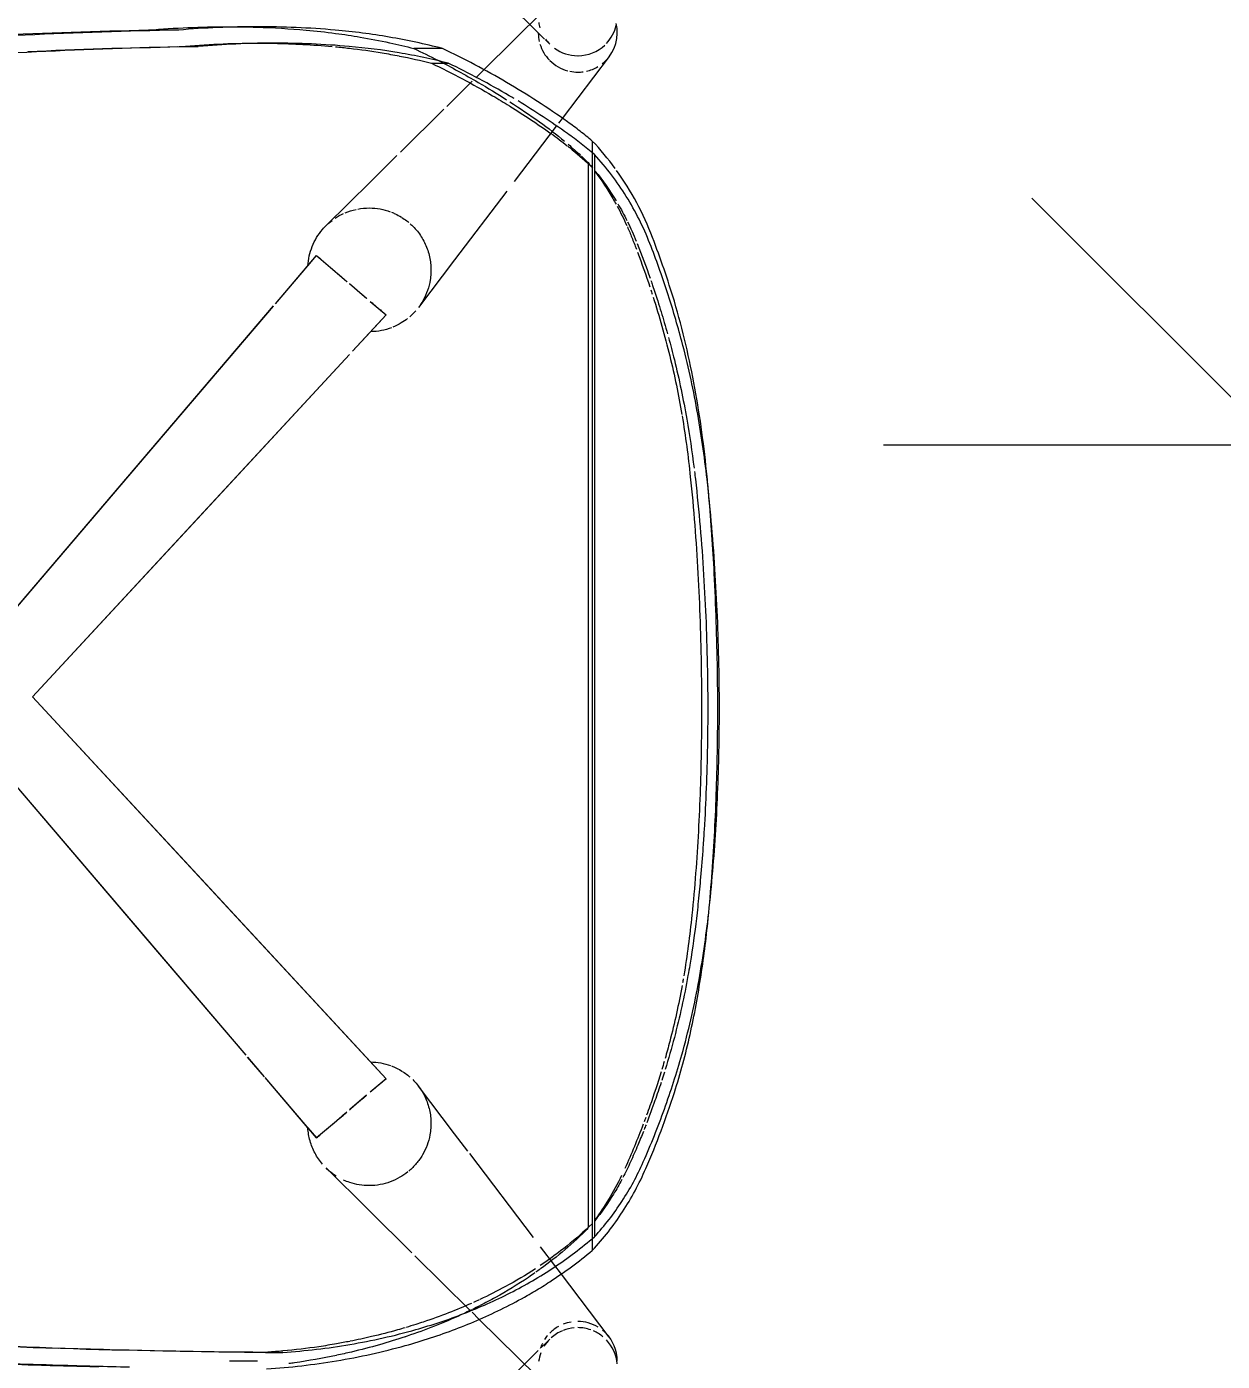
# Model space of a CAD drawing. Header units: millimetres. Extents: x 81566 to 292854, y -8553 to 29000.
# Drawn here: x 106081 to 106443.8, y 18670 to 19075 of the extents above; entities that cross this region are included whole.
import ezdxf

# ---------------------------------------------------------------- set-up
doc = ezdxf.new("R2010")
doc.units = ezdxf.units.MM
doc.layers.add('A-ANNO-DIMS', color=7, linetype='Continuous', lineweight=9)
doc.layers.add('A-ANNO-DIMS-100', color=7, linetype='Continuous', lineweight=9)
doc.layers.add('I-FURN-1', color=9, linetype='Continuous', lineweight=9, true_color=0x808080)
doc.styles.add('ISOCPEUR', font='isocpeur.ttf', dxfattribs={"width": 0.9, "height": 250})
doc.dimstyles.new('ISO-2_5_0_9К_БОЛЬШОЙ', dxfattribs={"dimscale": 304.8, "dimtxt": 248.995294, "dimasz": 0.492126, "dimexe": 0.393701, "dimexo": 0.984252, "dimgap": 0, "dimtad": 1, "dimdec": 0, "dimrnd": 10, "dimzin": 0, "dimdsep": 46, "dimtxsty": 'ISOCPEUR', "dimblk1": 'OBLIQUE', "dimblk2": 'OBLIQUE', "dimsah": 1, "dimcen": 0.09, "dimdle": 0.393701, "dimazin": 0, "dimtfac": 1, "dimtdec": 4, "dimtix": 1, "dimtmove": 0, "dimatfit": 3, "dimfxl": 1, "dimtvp": 1, "dimtolj": 1, "dimtzin": 0, "dimarcsym": 2})

# ---------------------------------------------------------------- blocks, each defined once
blk = doc.blocks.new('Chair_IconsOfDenmark_NamNam_WoodChair - 1_187-V130-План расстановки мебели и оборудования 2 этажа в осях 23-33')
at = {"layer": 'I-FURN-1'}
for p, q in [((4.87, -168.17), (24.55, -148.24)), ((3.26, -169.79), (4.57, -168.47))]:
    blk.add_line(p, q, dxfattribs=at)
for start, end in [(125.681, 135.3477), (99.0915, 107.175), (143.8709, 180), (180.6138, 223.1749), (226.6003, 256.8127)]:
    blk.add_arc((11.8, -178.23), 12, start, end, dxfattribs=at)
blk = doc.blocks.new('Chair_IconsOfDenmark_NamNam_WoodChair - 1_187-V131-План расстановки мебели и оборудования 2 этажа в осях 23-33')
at = {"layer": 'I-FURN-1'}
for p, q in [((104.6, -77.58), (197.64, 1.78)), ((140.17, -47.23), (197.64, 1.78)), ((229.1, 1.78), (331.96, -85.96)), ((213.37, -12.78), (97.48, -120.08)), ((317.23, -108.95), (213.37, -12.78)), ((104.61, -77.57), (140.17, -47.23)), ((415.68, -57.14), (415.68, -48.01)), ((410.69, -57.74), (410.69, -63.09)), ((98.01, -83.19), (104, -78.08)), ((98.02, -83.18), (104.02, -78.07)), ((14.43, -83.49), (14.43, -88.75)), ((79.49, -98.99), (97.83, -83.35)), ((82.6, -96.34), (97.84, -83.34)), ((411.72, -86.33), (411.72, -81.07)), ((332.63, -86.53), (344.14, -96.34)), ((332.64, -86.53), (347.24, -98.99)), ((82.6, -96.34), (79.49, -98.99)), ((344.14, -96.34), (347.24, -98.99)), ((84.6, -104.98), (79.49, -98.99)), ((347.24, -98.99), (339.38, -108.2)), ((57.68, -114.71), (70.38, -101.85)), ((87.35, -108.2), (84.72, -105.12)), ((356.35, -101.85), (369.75, -115.42)), ((92.44, -114.16), (88.08, -109.06)), ((338.75, -108.94), (335.48, -112.77)), ((329.25, -120.08), (318.21, -109.85)), ((324.16, -115.36), (318.21, -109.85)), ((335.45, -112.81), (334.29, -114.16)), ((44.66, -127.88), (57.68, -114.71)), ((97.48, -120.08), (93.38, -115.27)), ((97.48, -120.08), (102.58, -115.36)), ((333.35, -115.27), (329.25, -120.08)), ((369.75, -115.42), (377.59, -123.35)), ((96.97, -119.48), (97.23, -119.79)), ((97.23, -119.79), (97.48, -120.08)), ((329.76, -119.48), (329.25, -120.08)), ((378.63, -124.4), (391.67, -137.6)), ((27.16, -145.6), (43.76, -128.8)), ((410.11, -137.17), (410.11, -128.47)), ((80.77, -140.87), (95.23, -129.88)), ((345.97, -140.87), (331.5, -129.88)), ((405.64, -133.81), (405.64, -138.92)), ((75.48, -144.89), (80.77, -140.87)), ((366.85, -156.75), (345.97, -140.87)), ((392.53, -138.48), (400.15, -146.18)), ((49.25, -164.83), (74.76, -145.44)), ((7.19, -165.82), (24.55, -148.24)), ((24.55, -148.24), (26.59, -146.18)), ((401.2, -147.25), (403.53, -149.6)), ((403.53, -149.6), (421.5, -167.8)), ((386.52, -171.7), (369.69, -158.91)), ((40.78, -171.26), (46.5, -166.92)), ((19.06, -187.78), (38.53, -172.98)), ((38.53, -172.98), (40.78, -171.26)), ((388.88, -173.5), (387.43, -172.39)), ((407.67, -187.78), (388.88, -173.5)), ((375.46, -181.38), (52.33, -181.38)), ((49.02, -182.64), (45.37, -182.64)), ((378.43, -182.64), (49.02, -182.64)), ((377.89, -183.3), (49.5, -183.3)), ((373.69, -182.64), (53.45, -182.64)), ((382.02, -182.64), (378.43, -182.64))]:
    blk.add_line(p, q, dxfattribs=at)
at = {"layer": 'I-FURN-1', "flags": 128}
for points in [[(229.1, 1.78), (286.56, -47.23), (331.95, -85.95)], [(213.37, -12.78), (158.02, -64.03), (102.58, -115.36)], [(317.23, -108.95), (268.71, -64.03), (213.37, -12.78)], [(329.25, -120.08), (326.7, -117.72), (324.16, -115.36)]]:
    blk.add_lwpolyline(points, dxfattribs=at)
at = {"layer": 'I-FURN-1'}
for centre, start, end in [((11.8, -178.23), 63.6197, 71.5639), ((11.8, -178.23), 50.1832, 56.9239), ((11.8, -178.23), 29.3668, 45), ((414.93, -178.23), 135, 165.2052), ((414.93, -178.23), 106.847, 134.3064), ((414.93, -178.23), 91.4001, 103.1629), ((11.8, -178.23), 9.5114, 21.6841), ((414.93, -178.23), 168.1903, 180), ((11.8, -178.23), 329.0818, 0), ((414.93, -178.23), 180, 187.9321), ((414.93, -178.23), 192.635, 210.5819), ((11.8, -178.23), 315, 321.5101), ((414.93, -178.23), 218.3184, 225), ((11.8, -178.23), 270, 315), ((414.93, -178.23), 225, 283.1873)]:
    blk.add_arc(centre, 12, start, end, dxfattribs=at)
for points, knots in [([(10.02, -32.89), (10.18, -25.76), (10.92, 2.47), (12.14, 30.63), (13.31, 51.62)], [0.3309134, 0.3309134, 0.3309134, 0.3309134, 0.5, 1, 1, 1, 1]), ([(13.31, 41.87), (12.14, 21.01), (10.92, -7), (10.17, -35.08), (10.02, -42.19)], [0, 0, 0, 0, 0.5, 0.6695095, 0.6695095, 0.6695095, 0.6695095]), ([(9.43, -83.83), (9.88, -90.96), (11.51, -105.09), (15.72, -124.26), (20.42, -138.7), (24.46, -148.56), (27.85, -155.85), (30.78, -161.37), (32.57, -164.44), (33.02, -165.21)], [0, 0, 0, 0, 0.2, 0.4, 0.55, 0.625, 0.7, 0.775, 0.8, 0.8, 0.8, 0.8]), ([(14.43, -88.75), (14.88, -95.59), (16.48, -109.14), (20.59, -127.52), (25.18, -141.35), (29.13, -150.8), (32.43, -157.77), (36.1, -164.55), (41.52, -173.21), (46.16, -179.36), (49.5, -183.3)], [0, 0, 0, 0, 0.2, 0.4, 0.55, 0.625, 0.7, 0.775, 0.85, 1, 1, 1, 1]), ([(17.02, -105.05), (16.71, -103.27), (15.83, -97.87), (15.18, -92.44), (14.85, -88.78)], [0.8000649, 0.8000649, 0.8000649, 0.8000649, 0.85, 0.9512447, 0.9512447, 0.9512447, 0.9512447]), ([(13.52, -104.99), (12.64, -100.79), (11.78, -95.99), (11.09, -91.16), (11.01, -90.59)], [0.7399248, 0.7399248, 0.7399248, 0.7399248, 0.85, 0.8649555, 0.8649555, 0.8649555, 0.8649555]), ([(344.14, -96.34), (346.18, -96.47), (350.13, -97.35), (354.82, -100.17), (357.14, -102.63), (357.95, -103.7)], [-1, -1, -1, -1, -0.7857143, -0.5714286, -0.4285714, -0.4285714, -0.4285714, -0.4285714]), ([(347.24, -98.99), (346.93, -99.35), (346.46, -99.9), (345.81, -100.66), (345.47, -101.07), (345.16, -101.43), (344.89, -101.74), (344.68, -101.99), (344.47, -102.24), (344.18, -102.57), (343.81, -103.01), (343.39, -103.5), (343.05, -103.89), (342.87, -104.1), (342.77, -104.23), (342.71, -104.29), (342.68, -104.33)], [0, 0, 0, 0, 0.1428571, 0.1785714, 0.2142857, 0.25, 0.2678571, 0.2857143, 0.3035714, 0.3214286, 0.3571429, 0.3928571, 0.4107143, 0.4196429, 0.4241071, 0.4285714, 0.4285714, 0.4285714, 0.4285714]), ([(19.15, -125.83), (18.29, -123.26), (16.62, -117.88), (14.83, -110.94), (13.86, -106.6), (13.55, -105.11)], [0.555518, 0.555518, 0.555518, 0.555518, 0.625, 0.7, 0.7389255, 0.7389255, 0.7389255, 0.7389255]), ([(67.92, -104.94), (68.19, -104.52), (68.94, -103.43), (69.81, -102.43), (70.38, -101.85)], [-0.6249365, -0.6249365, -0.6249365, -0.6249365, -0.5714286, -0.4849828, -0.4849828, -0.4849828, -0.4849828]), ([(82.05, -101.98), (82.12, -102.06), (82.26, -102.23), (82.54, -102.56), (82.84, -102.91), (83.17, -103.29), (83.43, -103.6), (83.67, -103.88), (83.85, -104.09), (83.95, -104.21), (84.01, -104.28), (84.03, -104.31)], [-0.7142857, -0.7142857, -0.7142857, -0.7142857, -0.6964286, -0.6785714, -0.6428571, -0.625, -0.6071429, -0.5892857, -0.5803571, -0.5758929, -0.5714286, -0.5714286, -0.5714286, -0.5714286]), ([(84.61, -104.98), (84.64, -105.03), (84.8, -105.21), (85.09, -105.55), (85.61, -106.16), (86.32, -106.99), (86.97, -107.76), (87.33, -108.17)], [-0.5414624, -0.5414624, -0.5414624, -0.5414624, -0.5357143, -0.5178571, -0.5, -0.4642857, -0.4285714, -0.4285714, -0.4285714, -0.4285714]), ([(342.4, -104.66), (342.38, -104.68), (342.24, -104.84), (341.98, -105.15), (341.6, -105.59), (341.07, -106.22), (340.33, -107.08), (339.68, -107.85), (339.32, -108.27)], [0.443466, 0.443466, 0.443466, 0.443466, 0.4464286, 0.4642857, 0.4821429, 0.5, 0.5357143, 0.5714286, 0.5714286, 0.5714286, 0.5714286]), ([(414.69, -104.76), (414.36, -107.27), (413.54, -112.73), (412.49, -118.16), (411.85, -121.09)], [0.2714247, 0.2714247, 0.2714247, 0.2714247, 0.5, 0.7715863, 0.7715863, 0.7715863, 0.7715863]), ([(21.89, -125.84), (21.67, -125.09), (20.69, -121.73), (19.26, -116.17), (18.22, -111.33), (17.79, -109.14)], [0.603344, 0.603344, 0.603344, 0.603344, 0.625, 0.7, 0.7617276, 0.7617276, 0.7617276, 0.7617276]), ([(65.03, -114.98), (65.02, -112.93), (65.45, -110.27), (66.44, -107.77), (66.72, -107.16)], [-1, -1, -1, -1, -0.7857143, -0.7142857, -0.7142857, -0.7142857, -0.7142857]), ([(88.01, -108.97), (88.18, -109.17), (88.57, -109.63), (89.22, -110.39), (89.93, -111.22), (90.63, -112.05), (91.31, -112.84), (91.83, -113.45), (92.21, -113.89), (92.38, -114.09), (92.46, -114.19)], [-0.4074944, -0.4074944, -0.4074944, -0.4074944, -0.3928571, -0.375, -0.3571429, -0.3392857, -0.3214286, -0.3035714, -0.2946429, -0.2857143, -0.2857143, -0.2857143, -0.2857143]), ([(410.18, -108.96), (409.8, -112.27), (409.09, -117.31), (408.17, -122.32), (407.83, -124.04)], [0.172759, 0.172759, 0.172759, 0.172759, 0.5, 0.6727908, 0.6727908, 0.6727908, 0.6727908]), ([(335.37, -112.91), (335.15, -113.16), (334.84, -113.52), (334.47, -113.96), (334.3, -114.16), (334.22, -114.25)], [0.67857143, 0.67857143, 0.67857143, 0.67857143, 0.69642857, 0.70535714, 0.71428571, 0.71428571, 0.71428571, 0.71428571]), ([(69.17, -126.64), (68.58, -125.9), (67.43, -124.21), (66.08, -121.36), (65.25, -118.29), (65.04, -116.11), (65.03, -114.98)], [-0.2155491, -0.2155491, -0.2155491, -0.2155491, -0.1666667, -0.1111111, -0.0555556, 0, 0, 0, 0]), ([(93.59, -115.52), (93.76, -115.71), (94.13, -116.15), (94.48, -116.56), (94.68, -116.8), (94.7, -116.81)], [-0.23819134, -0.23819134, -0.23819134, -0.23819134, -0.21428571, -0.17857143, -0.17596416, -0.17596416, -0.17596416, -0.17596416]), ([(95.22, -117.42), (95.27, -117.48), (95.36, -117.59), (95.54, -117.8), (95.84, -118.15), (96.23, -118.61), (96.64, -119.09), (96.87, -119.36), (96.97, -119.48)], [-0.1428571, -0.1428571, -0.1428571, -0.1428571, -0.1339286, -0.125, -0.1071429, -0.0714286, -0.0357143, 0, 0, 0, 0]), ([(331.51, -117.42), (331.47, -117.48), (331.37, -117.59), (331.2, -117.8), (330.9, -118.15), (330.51, -118.6), (330.1, -119.08), (329.86, -119.36), (329.76, -119.48)], [0.8571429, 0.8571429, 0.8571429, 0.8571429, 0.8660714, 0.875, 0.8928571, 0.9285714, 0.9642857, 1, 1, 1, 1]), ([(333.14, -115.51), (332.97, -115.72), (332.58, -116.17), (332.25, -116.56), (332.07, -116.78)], [0.75997526, 0.75997526, 0.75997526, 0.75997526, 0.78571429, 0.82142857, 0.82142857, 0.82142857, 0.82142857]), ([(99.58, -125.19), (99.25, -125.69), (98.75, -126.4), (98.21, -127.05), (98.03, -127.25)], [-0.82195604, -0.82195604, -0.82195604, -0.82195604, -0.79166667, -0.77777778, -0.77777778, -0.77777778, -0.77777778]), ([(101.36, -121.71), (101.16, -122.21), (100.67, -123.33), (100.06, -124.43), (99.68, -125.03)], [-0.88888889, -0.88888889, -0.88888889, -0.88888889, -0.86111111, -0.8252385, -0.8252385, -0.8252385, -0.8252385]), ([(328.15, -126.59), (327.66, -125.97), (326.69, -124.54), (325.91, -123), (325.55, -122.15)], [-0.20736053, -0.20736053, -0.20736053, -0.20736053, -0.16666667, -0.11923029, -0.11923029, -0.11923029, -0.11923029]), ([(358.86, -124.8), (358.54, -125.33), (358.03, -126.06), (357.49, -126.74), (357.32, -126.94)], [-0.82294679, -0.82294679, -0.82294679, -0.82294679, -0.79166667, -0.77777778, -0.77777778, -0.77777778, -0.77777778]), ([(360.42, -121.71), (360.27, -122.09), (359.83, -123.1), (359.3, -124.09), (358.92, -124.7)], [-0.88202044, -0.88202044, -0.88202044, -0.88202044, -0.86111111, -0.82498418, -0.82498418, -0.82498418, -0.82498418]), ([(26.68, -144.65), (26.38, -144.03), (24.85, -140.76), (22.29, -134.75), (20.23, -129.06), (19.25, -126.12), (19.19, -125.95)], [0.3824636, 0.3824636, 0.3824636, 0.3824636, 0.4, 0.475, 0.55, 0.5544349, 0.5544349, 0.5544349, 0.5544349]), ([(29.3, -145.97), (28.28, -143.69), (26.26, -138.88), (24.24, -133.2), (23.15, -129.87), (22.91, -129.12)], [0.4058231, 0.4058231, 0.4058231, 0.4058231, 0.475, 0.55, 0.5716925, 0.5716925, 0.5716925, 0.5716925]), ([(97.21, -128.14), (96.74, -128.61), (95.72, -129.53), (94.05, -130.75), (91.75, -132.06), (88.48, -133.27), (85.18, -133.73), (82.42, -133.67), (80.02, -133.36), (77.26, -132.58), (74.31, -131.2), (71.66, -129.31), (70.11, -127.78), (69.42, -126.95)], [-0.7569444, -0.7569444, -0.7569444, -0.7569444, -0.7222222, -0.6875, -0.6527778, -0.5833333, -0.5138889, -0.4791667, -0.4444444, -0.3888889, -0.3333333, -0.2777778, -0.2222222, -0.2222222, -0.2222222, -0.2222222]), ([(356.92, -127.4), (356.78, -127.55), (356.19, -128.19), (355.05, -129.26), (353.41, -130.51), (351.13, -131.87), (347.89, -133.16), (344.6, -133.7), (341.84, -133.7), (339.44, -133.45), (336.66, -132.73), (334.67, -131.86), (333.73, -131.33)], [-0.7671385, -0.7671385, -0.7671385, -0.7671385, -0.7569444, -0.7222222, -0.6875, -0.6527778, -0.5833333, -0.5138889, -0.4791667, -0.4444444, -0.3888889, -0.3333333, -0.3333333, -0.3333333, -0.3333333]), ([(405.64, -133.81), (402.61, -140.15), (398.39, -148.1), (393.74, -155.79), (392.7, -157.47)], [0, 0, 0, 0, 0.5, 0.6407452, 0.6407452, 0.6407452, 0.6407452]), ([(406.53, -135.76), (404.4, -139.91), (400.54, -146.95), (396.36, -153.79), (394.55, -156.61)], [0.183317, 0.183317, 0.183317, 0.183317, 0.5, 0.7277046, 0.7277046, 0.7277046, 0.7277046]), ([(394.88, -158.94), (395.17, -158.45), (399.04, -151.94), (402.61, -145.25), (405.64, -138.92)], [0.4589025, 0.4589025, 0.4589025, 0.4589025, 0.5, 1, 1, 1, 1]), ([(38.52, -165.19), (38.07, -164.55), (35.42, -160.69), (32.08, -155.19), (29.42, -150.19), (28.63, -148.63)], [0.1799439, 0.1799439, 0.1799439, 0.1799439, 0.2, 0.3, 0.3446744, 0.3446744, 0.3446744, 0.3446744]), ([(39.82, -165.41), (37.89, -162.45), (34.61, -156.92), (31.71, -151.17), (30.49, -148.56)], [0.2023471, 0.2023471, 0.2023471, 0.2023471, 0.3, 0.379627, 0.379627, 0.379627, 0.379627]), ([(33.02, -165.21), (33.94, -166.73), (37.7, -172.75), (41.93, -178.49), (45.37, -182.64)], [0.8, 0.8, 0.8, 0.8, 0.85, 1, 1, 1, 1]), ([(380.44, -175.22), (380.09, -175.67), (378.03, -178.21), (375.86, -180.67), (373.99, -182.64)], [0.3953288, 0.3953288, 0.3953288, 0.3953288, 0.5, 1, 1, 1, 1]), ([(66.88, -191.62), (65.38, -190.81), (61.04, -188.32), (56.94, -185.43), (54.34, -183.36)], [0.2689381, 0.2689381, 0.2689381, 0.2689381, 0.5, 0.9485536, 0.9485536, 0.9485536, 0.9485536]), ([(372.57, -183.61), (370, -185.52), (366.78, -187.64), (363.42, -189.54), (362.82, -189.87)], [0.1375209, 0.1375209, 0.1375209, 0.1375209, 0.5, 0.5776444, 0.5776444, 0.5776444, 0.5776444]), ([(96.33, -203.51), (94.49, -202.91), (90.38, -201.52), (86.32, -200.03), (84.09, -199.17)], [0.3547182, 0.3547182, 0.3547182, 0.3547182, 0.5, 0.6793937, 0.6793937, 0.6793937, 0.6793937]), ([(99.54, -203.52), (96.07, -202.46), (91.67, -201.02), (87.32, -199.45), (86.38, -199.11)], [0.2338208, 0.2338208, 0.2338208, 0.2338208, 0.5, 0.5734893, 0.5734893, 0.5734893, 0.5734893]), ([(131.96, -212.22), (130.9, -212.04), (123.51, -210.76), (116.2, -209.17), (109.98, -207.53)], [0.4157076, 0.4157076, 0.4157076, 0.4157076, 0.5, 1, 1, 1, 1]), ([(315.64, -207.53), (309.67, -209), (298.76, -211.27), (287.72, -212.9), (282.74, -213.51)], [0, 0, 0, 0, 0.5, 0.9077977, 0.9077977, 0.9077977, 0.9077977]), ([(147.84, -217.97), (156.06, -218.76), (172.8, -219.95), (189.64, -220.48), (198.2, -220.61)], [0.0144057, 0.0144057, 0.0144057, 0.0144057, 0.5, 1, 1, 1, 1]), ([(221.42, -220.61), (231.25, -220.46), (248.85, -219.9), (266.37, -218.71), (274.12, -218.03)], [0, 0, 0, 0, 0.5, 0.8977725, 0.8977725, 0.8977725, 0.8977725])]:
    blk.add_open_spline(points, degree=3, knots=knots, dxfattribs=at)
for points in [[(411.49, 45.54), (412.58, 30), (414.36, -1.13), (415.37, -32.37), (415.68, -48.01)], [(15.59, -20.73), (16.23, -0.06), (17.13, 20.58), (18.29, 41.17)], [(18.29, 35.47), (17.13, 14.85), (15.32, -26.5), (14.56, -67.98), (14.43, -88.75)], [(415.68, -57.14), (415.37, -41.59), (414.36, -10.55), (412.58, 20.39), (411.49, 35.83)], [(410.69, -63.09), (410.38, -47.65), (409.39, -16.83), (407.61, 13.89), (406.53, 29.21)], [(409.19, -11.35), (409.87, -26.44), (410.36, -41.55), (410.66, -56.69)], [(14.43, -83.49), (14.56, -62.73), (14.94, -42), (15.57, -21.31)], [(415.68, -48.01), (416.37, -55.97), (416.72, -63.94), (416.72, -71.9)], [(410.69, -57.74), (411.37, -65.4), (411.72, -73.05), (411.72, -80.71)], [(415.68, -104.67), (416.37, -96.75), (417.07, -80.9), (416.37, -65.06), (415.68, -57.14)], [(410.72, -108.91), (411.39, -101.26), (412.06, -85.98), (411.37, -70.71), (410.69, -63.09)], [(416.72, -71.9), (416.72, -74.9), (416.67, -77.9), (416.57, -80.9)], [(411.72, -80.71), (411.72, -82.47), (411.71, -84.23), (411.67, -85.98)], [(416.57, -80.92), (416.41, -85.88), (416.11, -90.84), (415.68, -95.8)], [(14.84, -88.75), (14.71, -87.23), (14.58, -85.71), (14.48, -84.19)], [(411.67, -85.99), (411.56, -91.9), (411.24, -97.8), (410.72, -103.71)], [(71.55, -100.77), (72.57, -99.9), (74.81, -98.38), (78.59, -96.86), (81.23, -96.42), (82.6, -96.34)], [(415.68, -95.8), (415.41, -98.78), (415.09, -101.75), (414.7, -104.7)], [(79.49, -98.99), (79.81, -99.36), (80.19, -99.8), (80.6, -100.29)], [(17.77, -109.07), (17.51, -107.73), (17.26, -106.39), (17.02, -105.05)], [(358.64, -104.67), (359.16, -105.46), (359.62, -106.29), (360.02, -107.15)], [(410.11, -137.17), (411.48, -131.83), (413.78, -121.08), (415.19, -110.17), (415.68, -104.67)], [(410.63, -104.68), (410.5, -106.1), (410.35, -107.52), (410.19, -108.93)], [(338.75, -108.94), (338.55, -109.18), (338.12, -109.68), (337.43, -110.48), (336.73, -111.31), (336.03, -112.13), (335.58, -112.65), (335.37, -112.91)], [(360.22, -107.61), (360.68, -108.69), (361.04, -109.83), (361.29, -110.97)], [(405.64, -138.92), (406.89, -133.98), (408.98, -124.04), (410.27, -113.97), (410.72, -108.91)], [(361.38, -111.46), (361.6, -112.61), (361.71, -113.78), (361.7, -114.98)], [(102.58, -115.36), (102.52, -117.49), (102.16, -119.5), (101.47, -121.4)], [(325.38, -121.71), (324.99, -120.71), (324.42, -118.67), (324.18, -116.48), (324.16, -115.36)], [(361.7, -114.98), (361.67, -117.23), (361.3, -119.34), (360.56, -121.34)], [(411.83, -121.19), (411.3, -123.62), (410.73, -126.05), (410.11, -128.47)], [(407.82, -124.1), (407.18, -127.35), (406.45, -130.58), (405.64, -133.81)], [(22.89, -129.06), (22.58, -128.1), (22.29, -127.15), (22, -126.19)], [(330.53, -129.08), (329.88, -128.52), (329.27, -127.91), (328.71, -127.26)], [(410.11, -128.47), (408.96, -130.92), (407.76, -133.35), (406.53, -135.76)], [(333.73, -131.33), (332.95, -130.9), (332.21, -130.41), (331.5, -129.87)], [(387.83, -175.13), (392.09, -169.13), (400.07, -156.81), (406.95, -143.83), (410.11, -137.17)], [(27.3, -145.94), (27.09, -145.51), (26.88, -145.08), (26.68, -144.65)], [(28.6, -148.56), (28.22, -147.82), (27.85, -147.08), (27.48, -146.33)], [(30.38, -148.34), (30.11, -147.75), (29.83, -147.15), (29.56, -146.55)], [(392.59, -157.64), (389.96, -161.86), (387.21, -166.02), (384.31, -170.09)], [(393.9, -157.64), (391.94, -160.67), (389.92, -163.66), (387.83, -166.61)], [(384.31, -175.1), (387.79, -170.21), (391.08, -165.21), (394.18, -160.11)], [(39.69, -166.82), (39.37, -166.38), (39.05, -165.94), (38.74, -165.5)], [(52, -181.38), (47.56, -176.82), (43.48, -172.03), (39.78, -166.95)], [(53.45, -182.64), (48.78, -177.67), (44.55, -172.43), (40.78, -166.85)], [(384.31, -170.09), (383.12, -171.77), (381.87, -173.42), (380.59, -175.04)], [(387.83, -166.61), (385.96, -169.24), (384, -171.78), (381.94, -174.24)], [(381.03, -175.31), (379.94, -176.59), (378.82, -177.84), (377.67, -179.07)], [(377.89, -183.3), (379.02, -181.98), (381.22, -179.29), (383.3, -176.51), (384.31, -175.1)], [(382.02, -182.64), (383.03, -181.42), (385.02, -178.96), (386.91, -176.42), (387.83, -175.13)], [(375.46, -181.38), (374.9, -181.84), (374.33, -182.28), (373.76, -182.72)], [(377.39, -179.37), (376.76, -180.04), (376.11, -180.72), (375.46, -181.38)], [(45.37, -182.64), (49.04, -186.07), (56.86, -192.19), (65.63, -196.88), (70.24, -198.89)], [(49.5, -183.3), (52.89, -186.4), (60.06, -191.95), (68.04, -196.26), (72.24, -198.12)], [(60.77, -187.53), (58.68, -186.25), (56.64, -184.88), (54.66, -183.42)], [(350.92, -200.11), (355.95, -198.13), (365.48, -193.38), (373.93, -186.95), (377.89, -183.3)], [(372.91, -183.52), (370.02, -185.84), (367, -187.95), (363.86, -189.85)], [(373.72, -189.54), (376.62, -187.42), (379.38, -185.13), (382.02, -182.64)], [(68.1, -191.53), (65.59, -190.31), (63.15, -188.98), (60.77, -187.53)], [(362.23, -190.2), (360.32, -191.23), (358.36, -192.2), (356.37, -193.1)], [(363.29, -196.1), (366.69, -194.28), (369.97, -192.24), (373.1, -190)], [(72.24, -194.25), (70.62, -193.52), (69.03, -192.75), (67.47, -191.93)], [(83.63, -198.08), (79.12, -196.37), (74.65, -194.52), (70.24, -192.53)], [(77.31, -196.44), (75.61, -195.73), (73.92, -195), (72.24, -194.25)], [(357.53, -193.32), (355.61, -194.28), (353.64, -195.16), (351.63, -195.98)], [(355.94, -193.29), (354.89, -193.76), (353.82, -194.21), (352.74, -194.64)], [(363, -190.36), (361.33, -191.35), (359.62, -192.28), (357.88, -193.15)], [(72.24, -198.12), (77.51, -200.44), (88.19, -204.71), (99.17, -208.22), (104.73, -209.8)], [(81.48, -198.15), (80.08, -197.59), (78.69, -197.02), (77.31, -196.44)], [(83.52, -198.95), (83.03, -198.76), (82.55, -198.57), (82.07, -198.38)], [(85.71, -198.86), (85.26, -198.7), (84.81, -198.53), (84.36, -198.36)], [(348.31, -196.36), (344.82, -197.68), (341.31, -198.92), (337.77, -200.09)], [(350.92, -196.26), (347.44, -197.64), (343.93, -198.95), (340.4, -200.17)], [(352.74, -194.64), (351.58, -195.1), (350.42, -195.55), (349.25, -196)], [(352.74, -200.92), (356.38, -199.52), (359.89, -197.92), (363.29, -196.1)], [(70.24, -198.89), (74, -200.52), (81.6, -203.59), (89.34, -206.28), (93.26, -207.53)], [(334.68, -201.1), (328.81, -202.97), (322.86, -204.65), (316.85, -206.14)], [(333.48, -202.48), (331.31, -203.17), (329.13, -203.84), (326.94, -204.48)], [(338.21, -200.93), (336.64, -201.46), (335.06, -201.98), (333.48, -202.48)], [(336.84, -200.4), (336.42, -200.54), (336, -200.68), (335.58, -200.81)], [(336.23, -205.37), (341.17, -203.75), (346.07, -202), (350.92, -200.11)], [(339.66, -200.43), (339.17, -200.6), (338.69, -200.76), (338.21, -200.93)], [(343.12, -204.4), (346.35, -203.3), (349.56, -202.14), (352.74, -200.92)], [(99.49, -204.51), (98.64, -204.25), (97.8, -203.98), (96.96, -203.71)], [(109.98, -207.53), (106.71, -206.66), (103.46, -205.74), (100.24, -204.74)], [(102.65, -204.44), (101.87, -204.21), (101.09, -203.98), (100.31, -203.75)], [(108.76, -206.14), (107.04, -205.68), (105.32, -205.21), (103.62, -204.72)], [(125.76, -209.88), (120.06, -208.84), (114.39, -207.61), (108.76, -206.14)], [(316.85, -206.14), (310.94, -207.59), (304.99, -208.8), (299.01, -209.82)], [(322.39, -205.77), (320.15, -206.38), (317.9, -206.97), (315.64, -207.53)], [(321.24, -209.8), (326.29, -208.46), (331.28, -206.98), (336.23, -205.37)], [(326.94, -204.48), (325.79, -204.81), (324.64, -205.14), (323.49, -205.46)], [(333.38, -207.53), (336.65, -206.55), (339.9, -205.5), (343.12, -204.4)], [(93.26, -207.53), (99.08, -209.38), (110.84, -212.53), (128.85, -215.83), (140.99, -217.31), (147.1, -217.9)], [(104.73, -209.8), (111.79, -211.79), (126.03, -215.06), (140.52, -217.16), (147.84, -217.96)], [(127.79, -210.24), (127.38, -210.17), (126.98, -210.09), (126.57, -210.02)], [(147.1, -212.85), (140.94, -212.22), (134.82, -211.42), (128.74, -210.4)], [(279.36, -217.46), (286.45, -216.67), (300.51, -214.65), (314.37, -211.62), (321.24, -209.8)], [(280.09, -217.47), (289.16, -216.59), (307.11, -214.19), (324.68, -210.1), (333.38, -207.53)], [(298.59, -209.89), (292.46, -210.92), (286.3, -211.74), (280.09, -212.38)], [(134.3, -212.6), (133.52, -212.48), (132.74, -212.35), (131.96, -212.22)], [(147.84, -214.42), (143.3, -213.91), (138.79, -213.31), (134.3, -212.6)], [(198.2, -215.69), (189.64, -215.56), (172.56, -215), (155.57, -213.73), (147.1, -212.85)], [(151.3, -214.79), (150.14, -214.67), (148.99, -214.55), (147.84, -214.42)], [(279.36, -213.91), (269.73, -215.01), (250.43, -216.64), (231.02, -217.38), (221.29, -217.56)], [(280.09, -212.38), (270.36, -213.42), (250.86, -214.9), (231.25, -215.54), (221.42, -215.69)], [(281.71, -213.64), (280.93, -213.73), (280.14, -213.82), (279.36, -213.91)], [(147.84, -217.96), (156.21, -218.89), (173, -220.3), (189.88, -220.94), (198.34, -221.1)], [(158.59, -215.5), (156.16, -215.28), (153.73, -215.04), (151.3, -214.79)], [(167.73, -216.22), (164.68, -216.01), (161.64, -215.77), (158.6, -215.5)], [(173.03, -216.57), (171.26, -216.46), (169.49, -216.35), (167.73, -216.22)], [(198.34, -217.56), (189.88, -217.4), (181.44, -217.08), (173.03, -216.57)], [(209.81, -215.78), (205.94, -215.78), (202.07, -215.75), (198.2, -215.69)], [(221.29, -217.56), (217.46, -217.63), (209.81, -217.69), (202.16, -217.63), (198.34, -217.56)], [(221.42, -215.69), (217.55, -215.75), (213.68, -215.78), (209.81, -215.78)], [(221.29, -221.1), (231.02, -220.92), (250.43, -220.18), (269.73, -218.55), (279.36, -217.46)], [(274.12, -218.03), (276.11, -217.85), (278.1, -217.66), (280.09, -217.47)], [(198.2, -220.61), (202.07, -220.67), (209.81, -220.73), (217.55, -220.67), (221.42, -220.61)], [(198.34, -221.1), (202.16, -221.17), (209.81, -221.24), (217.46, -221.17), (221.29, -221.1)]]:
    blk.add_open_spline(points, degree=3, dxfattribs=at)
blk = doc.blocks.new('Chair_IconsOfDenmark_NamNam_WoodChair - 1_187-V132-План расстановки мебели и оборудования 2 этажа в осях 23-33')
at = {"layer": 'I-FURN-1'}
for p, q in [((416.72, -81.07), (416.72, -72.52)), ((403.53, -149.6), (419.97, -166.25)), ((420.88, -167.17), (422.62, -168.93))]:
    blk.add_line(p, q, dxfattribs=at)
for start, end in [(68.5084, 81.6787), (44.6523, 58.6121), (22.8413, 42.1898), (5.1631, 21.5491), (340.7458, 0), (320.4115, 336.4203), (274.939, 313.655)]:
    blk.add_arc((414.93, -178.23), 12, start, end, dxfattribs=at)
blk = doc.blocks.new('Баффл акустический подвесной - 1180мм-V285-План расстановки мебели и оборудования 2 этажа в осях 23-33')
at = {"layer": 'I-FURN-1'}
for start, end in [(360, 180), (0, 180), (180, 360), (180, 360)]:
    blk.add_arc((0, 0), 590, start, end, dxfattribs=at)
blk = doc.blocks.new('DIMBLOCK40-План расстановки мебели и оборудования 2 этажа в осях 23-33')
at = {"layer": 'A-ANNO-DIMS-100'}
for p, q in [((106461.04, 18828), (106461.04, 21249)), ((106654.97, 21129), (106341.04, 21129)), ((106461.04, 21129), (106654.97, 21129)), ((106654.97, 18948), (106341.04, 18948)), ((106461.04, 18948), (106654.97, 18948))]:
    blk.add_line(p, q, dxfattribs=at)
at = {"layer": 'A-ANNO-DIMS-100', "lineweight": 20}
for p, q in [((106461.04, 21129), (106386.04, 21204)), ((106461.04, 21129), (106536.04, 21054)), ((106461.04, 18948), (106386.04, 19023)), ((106461.04, 18948), (106536.04, 18873))]:
    blk.add_line(p, q, dxfattribs=at)
at = {"layer": 'A-ANNO-DIMS-100', "color": 0, "insert": (106134.42, 19744.02), "char_height": 250, "width": 706.7636, "attachment_point": 1, "rotation": 90, "line_spacing_factor": 1.149209, "style": 'ISOCPEUR'}
blk.add_mtext('2180', dxfattribs=at)
blk = doc.blocks.new('_Oblique')
at = {"color": 0, "linetype": 'ByBlock', "lineweight": -2}
blk.add_line((-0.5, -0.5), (0.5, 0.5), dxfattribs=at)

msp = doc.modelspace()

# ---------------------------------------------------------------- block references
at = {"layer": 'I-FURN-1'}
msp.add_blockref('Баффл акустический подвесной - 1180мм-V285-План расстановки мебели и оборудования 2 этажа в осях 23-33', (106529, 18948), dxfattribs=at)
at = {"layer": 'I-FURN-1', "rotation": 90.00000000000017}
for name, p in [('Chair_IconsOfDenmark_NamNam_WoodChair - 1_187-V130-План расстановки мебели и оборудования 2 этажа в осях 23-33', (106070, 19066.39)), ('Chair_IconsOfDenmark_NamNam_WoodChair - 1_187-V131-План расстановки мебели и оборудования 2 этажа в осях 23-33', (106070, 18658.28)), ('Chair_IconsOfDenmark_NamNam_WoodChair - 1_187-V132-План расстановки мебели и оборудования 2 этажа в осях 23-33', (106070, 18253.28))]:
    msp.add_blockref(name, p, dxfattribs=at)

# ---------------------------------------------------------------- dimensions: what is measured, and where the dimension line sits
at = {"layer": 'A-ANNO-DIMS'}
dim = msp.add_linear_dim(base=(106461.04, 21129), p1=(106354.97, 18948), p2=(106354.97, 21129), angle=90, dimstyle='ISO-2_5_0_9К_БОЛЬШОЙ', override={"dimpost": '<>', "dimfxl": 2181}, dxfattribs=at)
dim.commit()
dim.dimension.update_dxf_attribs({"geometry": 'DIMBLOCK40-План расстановки мебели и оборудования 2 этажа в осях 23-33', "text_midpoint": (106336.04, 20038.5)})

doc.saveas('drawing.dxf')
